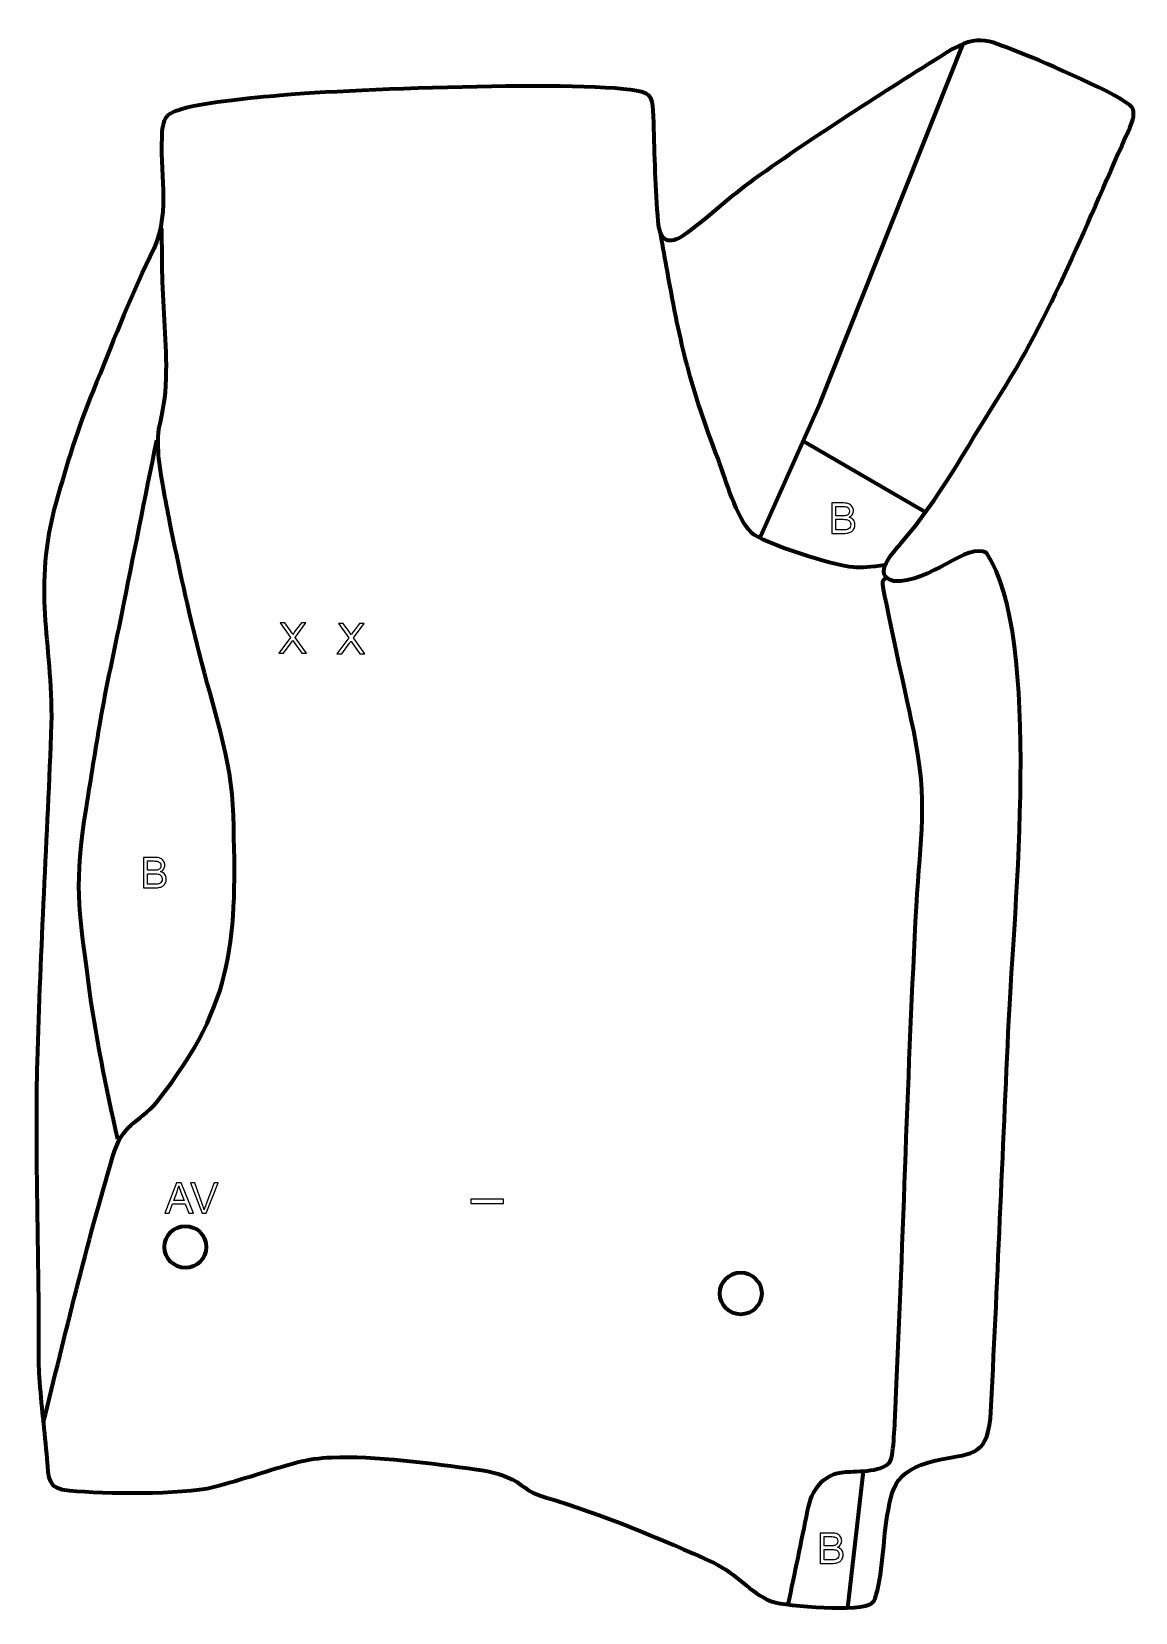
# Model space of a CAD drawing. Header units: millimetres. Extents: x 959 to 1619, y -15 to 930.
import ezdxf

# ---------------------------------------------------------------- set-up
doc = ezdxf.new("R2010")
doc.units = ezdxf.units.MM
doc.header["$MEASUREMENT"] = 0
doc.layers.add('layer 2', color=7, linetype='Continuous')
doc.layers.add('layer 3', color=7, linetype='Continuous')

msp = doc.modelspace()

# ---------------------------------------------------------------- linework, layer by layer
at = {"layer": 'layer 2', "color": 142, "lineweight": 200}
for centre in [(1051.2786, 202.9973), (1383.3309, 175.2161)]:
    msp.add_ellipse(centre, major_axis=(0, 12.5), ratio=1, dxfattribs=at)
at = {"layer": 'layer 2', "color": 142, "lineweight": 158}
for points, knots in [([(1394.5142, 626.3718), (1394.5142, 626.3718), (1430.9564, 708.0884), (1430.9564, 708.0884), (1430.9564, 708.0884), (1430.9564, 708.0884), (1516.3417, 922.3225), (1516.3417, 922.3225)], [0, 0, 0, 0, 0.33333333, 0.33333333, 0.33333333, 0.33333333, 1, 1, 1, 1]), ([(966.3462, 97.9919), (979.4449, 150.5223), (992.2498, 204.8636), (1007.761, 256.6345), (1007.761, 256.6345), (1014.1908, 278.0947), (1022.2663, 275.4284), (1034.5957, 290.1614), (1034.5957, 290.1614), (1081.7092, 349.877), (1081.9461, 388.0642), (1080.023, 460.989), (1080.023, 460.989), (1079.1116, 495.5469), (1067.7652, 525.4093), (1059.4495, 558.5048), (1059.4495, 558.5048), (1052.9801, 584.2527), (1047.2925, 610.1458), (1042.0756, 636.1743), (1042.0756, 636.1743), (1040.7067, 643.0361), (1039.3985, 649.9022), (1038.1398, 656.785), (1038.1398, 656.785), (1036.0934, 668.1766), (1034.0359, 680.4761), (1035.5041, 692.0291), (1035.5041, 692.0291), (1037.9151, 704.0033), (1039.4082, 709.9934), (1039.8022, 722.5357), (1039.8022, 722.5357), (1040.447, 743.0609), (1037.8509, 763.5621), (1037.5242, 784.0644), (1037.5242, 784.0644), (1037.5242, 784.0644), (1037.5013, 785.5039), (1037.5013, 785.5039), (1037.5013, 785.5039), (1037.4552, 793.6323), (1037.3294, 801.7617), (1037.2139, 809.8895), (1037.2139, 809.8895), (1037.2139, 809.8895), (1037.1926, 811.4087), (1037.1926, 811.4087), (1037.1926, 811.4087), (1037.1926, 811.4087), (1036.3424, 812.4028), (1036.3424, 812.4028)], [0, 0, 0, 0, 0.07142857, 0.07142857, 0.07142857, 0.07142857, 0.14285714, 0.14285714, 0.14285714, 0.14285714, 0.21428571, 0.21428571, 0.21428571, 0.21428571, 0.28571429, 0.28571429, 0.28571429, 0.28571429, 0.35714286, 0.35714286, 0.35714286, 0.35714286, 0.42857143, 0.42857143, 0.42857143, 0.42857143, 0.5, 0.5, 0.5, 0.5, 0.57142857, 0.57142857, 0.57142857, 0.57142857, 0.64285714, 0.64285714, 0.64285714, 0.64285714, 0.71428571, 0.71428571, 0.71428571, 0.71428571, 0.78571429, 0.78571429, 0.78571429, 0.78571429, 0.85714286, 0.85714286, 0.85714286, 0.85714286, 1, 1, 1, 1]), ([(1469.7057, 610.7474), (1461.0343, 609.3239), (1455.4123, 608.9809), (1450.5432, 609.4287), (1450.5432, 609.4287), (1439.0049, 610.4898), (1397.0676, 623.3898), (1389.6102, 630.1847), (1389.6102, 630.1847), (1380.4106, 639.4321), (1374.6468, 661.4138), (1369.7489, 674.1689), (1369.7489, 674.1689), (1353.401, 716.7416), (1347.2543, 742.2884), (1339.4807, 786.1694), (1339.4807, 786.1694), (1338.1416, 793.598), (1336.8024, 801.0267), (1335.4633, 808.4553), (1335.4633, 808.4553), (1335.4633, 808.4553), (1335.1955, 809.941), (1335.1955, 809.941)], [0, 0, 0, 0, 0.14285714, 0.14285714, 0.14285714, 0.14285714, 0.28571429, 0.28571429, 0.28571429, 0.28571429, 0.42857143, 0.42857143, 0.42857143, 0.42857143, 0.57142857, 0.57142857, 0.57142857, 0.57142857, 0.71428571, 0.71428571, 0.71428571, 0.71428571, 1, 1, 1, 1]), ([(1010.8666, 267.4242), (1003.8352, 299.2765), (997.6566, 328.8607), (993.3582, 361.2894), (993.3582, 361.2894), (987.4013, 406.0098), (984.8364, 419.9886), (992.1045, 465.7898), (992.1045, 465.7898), (994.829, 482.9591), (997.577, 500.3958), (1000.4824, 517.5222), (1000.4824, 517.5222), (1004.0936, 538.4912), (1009.0102, 560.134), (1013.2218, 581.1086), (1013.2218, 581.1086), (1020.1979, 615.8506), (1027.1732, 650.5927), (1034.15, 685.3345)], [0, 0, 0, 0, 0.16666667, 0.16666667, 0.16666667, 0.16666667, 0.33333333, 0.33333333, 0.33333333, 0.33333333, 0.5, 0.5, 0.5, 0.5, 0.66666667, 0.66666667, 0.66666667, 0.66666667, 1, 1, 1, 1]), ([(1411.7546, -10.7942), (1415.5975, 7.9192), (1419.585, 26.5003), (1423.2408, 45.2632), (1423.2408, 45.2632), (1425.6704, 57.7326), (1432.4083, 67.5797), (1445.9501, 68.521), (1445.9501, 68.521), (1452.7647, 68.9946), (1470.121, 68.2409), (1473.1179, 75.6968), (1473.1179, 75.6968), (1473.1179, 75.6968), (1473.4888, 76.8833), (1473.4888, 76.8833), (1473.4888, 76.8833), (1475.2205, 85.8464), (1475.5767, 102.2185), (1476.0302, 111.7837), (1476.0302, 111.7837), (1480.6873, 210.0131), (1483.0629, 308.4551), (1488.3811, 406.6006), (1488.3811, 406.6006), (1490.6874, 448.788), (1495.7006, 468.1867), (1486.7498, 511.5284), (1486.7498, 511.5284), (1484.5202, 522.249), (1467.7328, 597.6642), (1468.1718, 600.628), (1468.1718, 600.628), (1468.3657, 601.9369), (1469.3635, 602.5418), (1470.3637, 603.252)], [0, 0, 0, 0, 0.1, 0.1, 0.1, 0.1, 0.2, 0.2, 0.2, 0.2, 0.3, 0.3, 0.3, 0.3, 0.4, 0.4, 0.4, 0.4, 0.5, 0.5, 0.5, 0.5, 0.6, 0.6, 0.6, 0.6, 0.7, 0.7, 0.7, 0.7, 0.8, 0.8, 0.8, 0.8, 1, 1, 1, 1])]:
    msp.add_open_spline(points, degree=3, knots=knots, dxfattribs=at)
for points in [[(1421.2988, 684.6727), (1421.2988, 684.6727), (1493.8946, 642.4357), (1493.8946, 642.4357)], [(1447.2506, -12.6778), (1447.2506, -12.6778), (1456.6611, 69.0267), (1456.6611, 69.0267)]]:
    msp.add_open_spline(points, degree=3, dxfattribs=at)
at = {"layer": 'layer 2', "color": 142}
for points, knots in [([(1437.8442, 629.6735), (1437.8442, 629.6735), (1437.8442, 647.8599), (1437.8442, 647.8599), (1437.8442, 647.8599), (1437.8442, 647.8599), (1444.6683, 647.8599), (1444.6683, 647.8599), (1444.6683, 647.8599), (1446.0569, 647.8599), (1447.1702, 647.6779), (1448.0127, 647.3096), (1448.0127, 647.3096), (1448.8509, 646.9413), (1449.507, 646.374), (1449.9812, 645.6078), (1449.9812, 645.6078), (1450.4595, 644.8458), (1450.6966, 644.0457), (1450.6966, 643.2075), (1450.6966, 643.2075), (1450.6966, 642.4328), (1450.4849, 641.7004), (1450.0658, 641.0146), (1450.0658, 641.0146), (1449.6467, 640.3288), (1449.0117, 639.7742), (1448.1608, 639.3509), (1448.1608, 639.3509), (1449.2615, 639.0292), (1450.1082, 638.4788), (1450.6966, 637.6999), (1450.6966, 637.6999), (1451.2893, 636.9252), (1451.5856, 636.0066), (1451.5856, 634.9482), (1451.5856, 634.9482), (1451.5856, 634.0931), (1451.4036, 633.3015), (1451.0437, 632.5691), (1451.0437, 632.5691), (1450.6839, 631.8367), (1450.2394, 631.2737), (1449.7102, 630.8758), (1449.7102, 630.8758), (1449.1811, 630.4821), (1448.5164, 630.1815), (1447.7206, 629.9783), (1447.7206, 629.9783), (1446.9205, 629.7751), (1445.9426, 629.6735), (1444.7826, 629.6735), (1444.7826, 629.6735), (1444.7826, 629.6735), (1437.8442, 629.6735), (1437.8442, 629.6735)], [0, 0, 0, 0, 0.06666667, 0.06666667, 0.06666667, 0.06666667, 0.13333333, 0.13333333, 0.13333333, 0.13333333, 0.2, 0.2, 0.2, 0.2, 0.26666667, 0.26666667, 0.26666667, 0.26666667, 0.33333333, 0.33333333, 0.33333333, 0.33333333, 0.4, 0.4, 0.4, 0.4, 0.46666667, 0.46666667, 0.46666667, 0.46666667, 0.53333333, 0.53333333, 0.53333333, 0.53333333, 0.6, 0.6, 0.6, 0.6, 0.66666667, 0.66666667, 0.66666667, 0.66666667, 0.73333333, 0.73333333, 0.73333333, 0.73333333, 0.8, 0.8, 0.8, 0.8, 0.86666667, 0.86666667, 0.86666667, 0.86666667, 1, 1, 1, 1]), ([(1440.2572, 640.2145), (1440.2572, 640.2145), (1444.19, 640.2145), (1444.19, 640.2145), (1444.19, 640.2145), (1445.2568, 640.2145), (1446.023, 640.2865), (1446.4844, 640.4262), (1446.4844, 640.4262), (1447.0983, 640.6082), (1447.5597, 640.913), (1447.8687, 641.3363), (1447.8687, 641.3363), (1448.1778, 641.7597), (1448.3344, 642.2888), (1448.3344, 642.9281), (1448.3344, 642.9281), (1448.3344, 643.5334), (1448.1905, 644.0668), (1447.8984, 644.524), (1447.8984, 644.524), (1447.6105, 644.9855), (1447.1956, 645.303), (1446.658, 645.4723), (1446.658, 645.4723), (1446.1204, 645.6416), (1445.1975, 645.7263), (1443.8936, 645.7263), (1443.8936, 645.7263), (1443.8936, 645.7263), (1440.2572, 645.7263), (1440.2572, 645.7263), (1440.2572, 645.7263), (1440.2572, 645.7263), (1440.2572, 640.2145), (1440.2572, 640.2145)], [0, 0, 0, 0, 0.1, 0.1, 0.1, 0.1, 0.2, 0.2, 0.2, 0.2, 0.3, 0.3, 0.3, 0.3, 0.4, 0.4, 0.4, 0.4, 0.5, 0.5, 0.5, 0.5, 0.6, 0.6, 0.6, 0.6, 0.7, 0.7, 0.7, 0.7, 0.8, 0.8, 0.8, 0.8, 1, 1, 1, 1]), ([(1440.2572, 631.8071), (1440.2572, 631.8071), (1444.7869, 631.8071), (1444.7869, 631.8071), (1444.7869, 631.8071), (1445.5658, 631.8071), (1446.1119, 631.8367), (1446.4294, 631.896), (1446.4294, 631.896), (1446.9797, 631.9934), (1447.4454, 632.1585), (1447.8179, 632.3913), (1447.8179, 632.3913), (1448.1905, 632.6241), (1448.4953, 632.9628), (1448.7366, 633.4073), (1448.7366, 633.4073), (1448.9779, 633.8518), (1449.0964, 634.364), (1449.0964, 634.944), (1449.0964, 634.944), (1449.0964, 635.6256), (1448.9228, 636.214), (1448.5715, 636.7178), (1448.5715, 636.7178), (1448.2243, 637.2215), (1447.7417, 637.5729), (1447.1237, 637.7761), (1447.1237, 637.7761), (1446.5098, 637.9793), (1445.6208, 638.0809), (1444.4651, 638.0809), (1444.4651, 638.0809), (1444.4651, 638.0809), (1440.2572, 638.0809), (1440.2572, 638.0809), (1440.2572, 638.0809), (1440.2572, 638.0809), (1440.2572, 631.8071), (1440.2572, 631.8071)], [0, 0, 0, 0, 0.09090909, 0.09090909, 0.09090909, 0.09090909, 0.18181818, 0.18181818, 0.18181818, 0.18181818, 0.27272727, 0.27272727, 0.27272727, 0.27272727, 0.36363636, 0.36363636, 0.36363636, 0.36363636, 0.45454545, 0.45454545, 0.45454545, 0.45454545, 0.54545455, 0.54545455, 0.54545455, 0.54545455, 0.63636364, 0.63636364, 0.63636364, 0.63636364, 0.72727273, 0.72727273, 0.72727273, 0.72727273, 0.81818182, 0.81818182, 0.81818182, 0.81818182, 1, 1, 1, 1]), ([(1107.1095, 557.9712), (1107.1095, 557.9712), (1114.1368, 567.4073), (1114.1368, 567.4073), (1114.1368, 567.4073), (1114.1368, 567.4073), (1107.9477, 576.1576), (1107.9477, 576.1576), (1107.9477, 576.1576), (1107.9477, 576.1576), (1110.8136, 576.1576), (1110.8136, 576.1576), (1110.8136, 576.1576), (1110.8136, 576.1576), (1114.1283, 571.5052), (1114.1283, 571.5052), (1114.1283, 571.5052), (1114.8184, 570.54), (1115.2967, 569.8034), (1115.5719, 569.2911), (1115.5719, 569.2911), (1115.9825, 569.9261), (1116.4651, 570.6035), (1117.0197, 571.3189), (1117.0197, 571.3189), (1117.0197, 571.3189), (1120.6519, 576.1576), (1120.6519, 576.1576), (1120.6519, 576.1576), (1120.6519, 576.1576), (1123.2893, 576.1576), (1123.2893, 576.1576), (1123.2893, 576.1576), (1123.2893, 576.1576), (1116.9731, 567.5131), (1116.9731, 567.5131), (1116.9731, 567.5131), (1116.9731, 567.5131), (1123.7719, 557.9712), (1123.7719, 557.9712), (1123.7719, 557.9712), (1123.7719, 557.9712), (1120.817, 557.9712), (1120.817, 557.9712), (1120.817, 557.9712), (1120.817, 557.9712), (1116.2281, 564.4567), (1116.2281, 564.4567), (1116.2281, 564.4567), (1115.9656, 564.825), (1115.7158, 565.1933), (1115.483, 565.5573), (1115.483, 565.5573), (1115.0766, 564.9477), (1114.7887, 564.5202), (1114.6109, 564.2789), (1114.6109, 564.2789), (1114.6109, 564.2789), (1110.0008, 557.9712), (1110.0008, 557.9712), (1110.0008, 557.9712), (1110.0008, 557.9712), (1107.1095, 557.9712), (1107.1095, 557.9712)], [0, 0, 0, 0, 0.05882353, 0.05882353, 0.05882353, 0.05882353, 0.11764706, 0.11764706, 0.11764706, 0.11764706, 0.17647059, 0.17647059, 0.17647059, 0.17647059, 0.23529412, 0.23529412, 0.23529412, 0.23529412, 0.29411765, 0.29411765, 0.29411765, 0.29411765, 0.35294118, 0.35294118, 0.35294118, 0.35294118, 0.41176471, 0.41176471, 0.41176471, 0.41176471, 0.47058824, 0.47058824, 0.47058824, 0.47058824, 0.52941176, 0.52941176, 0.52941176, 0.52941176, 0.58823529, 0.58823529, 0.58823529, 0.58823529, 0.64705882, 0.64705882, 0.64705882, 0.64705882, 0.70588235, 0.70588235, 0.70588235, 0.70588235, 0.76470588, 0.76470588, 0.76470588, 0.76470588, 0.82352941, 0.82352941, 0.82352941, 0.82352941, 0.88235294, 0.88235294, 0.88235294, 0.88235294, 1, 1, 1, 1]), ([(1141.9023, 557.7066), (1141.9023, 557.7066), (1148.9296, 567.1427), (1148.9296, 567.1427), (1148.9296, 567.1427), (1148.9296, 567.1427), (1142.7405, 575.893), (1142.7405, 575.893), (1142.7405, 575.893), (1142.7405, 575.893), (1145.6064, 575.893), (1145.6064, 575.893), (1145.6064, 575.893), (1145.6064, 575.893), (1148.9211, 571.2406), (1148.9211, 571.2406), (1148.9211, 571.2406), (1149.6112, 570.2754), (1150.0895, 569.5388), (1150.3647, 569.0265), (1150.3647, 569.0265), (1150.7753, 569.6615), (1151.2579, 570.3389), (1151.8125, 571.0543), (1151.8125, 571.0543), (1151.8125, 571.0543), (1155.4447, 575.893), (1155.4447, 575.893), (1155.4447, 575.893), (1155.4447, 575.893), (1158.0821, 575.893), (1158.0821, 575.893), (1158.0821, 575.893), (1158.0821, 575.893), (1151.7659, 567.2485), (1151.7659, 567.2485), (1151.7659, 567.2485), (1151.7659, 567.2485), (1158.5647, 557.7066), (1158.5647, 557.7066), (1158.5647, 557.7066), (1158.5647, 557.7066), (1155.6098, 557.7066), (1155.6098, 557.7066), (1155.6098, 557.7066), (1155.6098, 557.7066), (1151.0209, 564.1921), (1151.0209, 564.1921), (1151.0209, 564.1921), (1150.7584, 564.5604), (1150.5086, 564.9287), (1150.2758, 565.2927), (1150.2758, 565.2927), (1149.8694, 564.6831), (1149.5815, 564.2556), (1149.4037, 564.0143), (1149.4037, 564.0143), (1149.4037, 564.0143), (1144.7936, 557.7066), (1144.7936, 557.7066), (1144.7936, 557.7066), (1144.7936, 557.7066), (1141.9023, 557.7066), (1141.9023, 557.7066)], [0, 0, 0, 0, 0.05882353, 0.05882353, 0.05882353, 0.05882353, 0.11764706, 0.11764706, 0.11764706, 0.11764706, 0.17647059, 0.17647059, 0.17647059, 0.17647059, 0.23529412, 0.23529412, 0.23529412, 0.23529412, 0.29411765, 0.29411765, 0.29411765, 0.29411765, 0.35294118, 0.35294118, 0.35294118, 0.35294118, 0.41176471, 0.41176471, 0.41176471, 0.41176471, 0.47058824, 0.47058824, 0.47058824, 0.47058824, 0.52941176, 0.52941176, 0.52941176, 0.52941176, 0.58823529, 0.58823529, 0.58823529, 0.58823529, 0.64705882, 0.64705882, 0.64705882, 0.64705882, 0.70588235, 0.70588235, 0.70588235, 0.70588235, 0.76470588, 0.76470588, 0.76470588, 0.76470588, 0.82352941, 0.82352941, 0.82352941, 0.82352941, 0.88235294, 0.88235294, 0.88235294, 0.88235294, 1, 1, 1, 1]), ([(1026.1518, 417.7422), (1026.1518, 417.7422), (1026.1518, 435.9286), (1026.1518, 435.9286), (1026.1518, 435.9286), (1026.1518, 435.9286), (1032.9759, 435.9286), (1032.9759, 435.9286), (1032.9759, 435.9286), (1034.3645, 435.9286), (1035.4778, 435.7466), (1036.3203, 435.3783), (1036.3203, 435.3783), (1037.1585, 435.01), (1037.8146, 434.4427), (1038.2888, 433.6765), (1038.2888, 433.6765), (1038.7671, 432.9145), (1039.0042, 432.1144), (1039.0042, 431.2762), (1039.0042, 431.2762), (1039.0042, 430.5015), (1038.7925, 429.7691), (1038.3734, 429.0833), (1038.3734, 429.0833), (1037.9543, 428.3975), (1037.3193, 427.8429), (1036.4684, 427.4196), (1036.4684, 427.4196), (1037.5691, 427.0979), (1038.4158, 426.5475), (1039.0042, 425.7686), (1039.0042, 425.7686), (1039.5969, 424.9939), (1039.8932, 424.0753), (1039.8932, 423.0169), (1039.8932, 423.0169), (1039.8932, 422.1618), (1039.7112, 421.3702), (1039.3513, 420.6378), (1039.3513, 420.6378), (1038.9915, 419.9054), (1038.547, 419.3424), (1038.0178, 418.9445), (1038.0178, 418.9445), (1037.4887, 418.5508), (1036.824, 418.2502), (1036.0282, 418.047), (1036.0282, 418.047), (1035.2281, 417.8438), (1034.2502, 417.7422), (1033.0902, 417.7422), (1033.0902, 417.7422), (1033.0902, 417.7422), (1026.1518, 417.7422), (1026.1518, 417.7422)], [0, 0, 0, 0, 0.06666667, 0.06666667, 0.06666667, 0.06666667, 0.13333333, 0.13333333, 0.13333333, 0.13333333, 0.2, 0.2, 0.2, 0.2, 0.26666667, 0.26666667, 0.26666667, 0.26666667, 0.33333333, 0.33333333, 0.33333333, 0.33333333, 0.4, 0.4, 0.4, 0.4, 0.46666667, 0.46666667, 0.46666667, 0.46666667, 0.53333333, 0.53333333, 0.53333333, 0.53333333, 0.6, 0.6, 0.6, 0.6, 0.66666667, 0.66666667, 0.66666667, 0.66666667, 0.73333333, 0.73333333, 0.73333333, 0.73333333, 0.8, 0.8, 0.8, 0.8, 0.86666667, 0.86666667, 0.86666667, 0.86666667, 1, 1, 1, 1]), ([(1028.5648, 428.2832), (1028.5648, 428.2832), (1032.4976, 428.2832), (1032.4976, 428.2832), (1032.4976, 428.2832), (1033.5644, 428.2832), (1034.3306, 428.3552), (1034.792, 428.4949), (1034.792, 428.4949), (1035.4059, 428.6769), (1035.8673, 428.9817), (1036.1763, 429.405), (1036.1763, 429.405), (1036.4854, 429.8284), (1036.642, 430.3575), (1036.642, 430.9968), (1036.642, 430.9968), (1036.642, 431.6021), (1036.4981, 432.1355), (1036.206, 432.5927), (1036.206, 432.5927), (1035.9181, 433.0542), (1035.5032, 433.3717), (1034.9656, 433.541), (1034.9656, 433.541), (1034.428, 433.7103), (1033.5051, 433.795), (1032.2012, 433.795), (1032.2012, 433.795), (1032.2012, 433.795), (1028.5648, 433.795), (1028.5648, 433.795), (1028.5648, 433.795), (1028.5648, 433.795), (1028.5648, 428.2832), (1028.5648, 428.2832)], [0, 0, 0, 0, 0.1, 0.1, 0.1, 0.1, 0.2, 0.2, 0.2, 0.2, 0.3, 0.3, 0.3, 0.3, 0.4, 0.4, 0.4, 0.4, 0.5, 0.5, 0.5, 0.5, 0.6, 0.6, 0.6, 0.6, 0.7, 0.7, 0.7, 0.7, 0.8, 0.8, 0.8, 0.8, 1, 1, 1, 1]), ([(1028.5648, 419.8758), (1028.5648, 419.8758), (1033.0945, 419.8758), (1033.0945, 419.8758), (1033.0945, 419.8758), (1033.8734, 419.8758), (1034.4195, 419.9054), (1034.737, 419.9647), (1034.737, 419.9647), (1035.2873, 420.0621), (1035.753, 420.2272), (1036.1255, 420.46), (1036.1255, 420.46), (1036.4981, 420.6928), (1036.8029, 421.0315), (1037.0442, 421.476), (1037.0442, 421.476), (1037.2855, 421.9205), (1037.404, 422.4327), (1037.404, 423.0127), (1037.404, 423.0127), (1037.404, 423.6943), (1037.2304, 424.2827), (1036.8791, 424.7865), (1036.8791, 424.7865), (1036.5319, 425.2902), (1036.0493, 425.6416), (1035.4313, 425.8448), (1035.4313, 425.8448), (1034.8174, 426.048), (1033.9284, 426.1496), (1032.7727, 426.1496), (1032.7727, 426.1496), (1032.7727, 426.1496), (1028.5648, 426.1496), (1028.5648, 426.1496), (1028.5648, 426.1496), (1028.5648, 426.1496), (1028.5648, 419.8758), (1028.5648, 419.8758)], [0, 0, 0, 0, 0.09090909, 0.09090909, 0.09090909, 0.09090909, 0.18181818, 0.18181818, 0.18181818, 0.18181818, 0.27272727, 0.27272727, 0.27272727, 0.27272727, 0.36363636, 0.36363636, 0.36363636, 0.36363636, 0.45454545, 0.45454545, 0.45454545, 0.45454545, 0.54545455, 0.54545455, 0.54545455, 0.54545455, 0.63636364, 0.63636364, 0.63636364, 0.63636364, 0.72727273, 0.72727273, 0.72727273, 0.72727273, 0.81818182, 0.81818182, 0.81818182, 0.81818182, 1, 1, 1, 1]), ([(1039.0703, 223.2728), (1039.0703, 223.2728), (1046.0468, 241.4592), (1046.0468, 241.4592), (1046.0468, 241.4592), (1046.0468, 241.4592), (1048.6927, 241.4592), (1048.6927, 241.4592), (1048.6927, 241.4592), (1048.6927, 241.4592), (1056.0968, 223.2728), (1056.0968, 223.2728), (1056.0968, 223.2728), (1056.0968, 223.2728), (1053.3578, 223.2728), (1053.3578, 223.2728), (1053.3578, 223.2728), (1053.3578, 223.2728), (1051.2538, 228.7846), (1051.2538, 228.7846), (1051.2538, 228.7846), (1051.2538, 228.7846), (1043.5957, 228.7846), (1043.5957, 228.7846), (1043.5957, 228.7846), (1043.5957, 228.7846), (1041.623, 223.2728), (1041.623, 223.2728), (1041.623, 223.2728), (1041.623, 223.2728), (1039.0703, 223.2728), (1039.0703, 223.2728)], [0, 0, 0, 0, 0.11111111, 0.11111111, 0.11111111, 0.11111111, 0.22222222, 0.22222222, 0.22222222, 0.22222222, 0.33333333, 0.33333333, 0.33333333, 0.33333333, 0.44444444, 0.44444444, 0.44444444, 0.44444444, 0.55555556, 0.55555556, 0.55555556, 0.55555556, 0.66666667, 0.66666667, 0.66666667, 0.66666667, 0.77777778, 0.77777778, 0.77777778, 0.77777778, 1, 1, 1, 1]), ([(1044.3027, 230.7404), (1044.3027, 230.7404), (1050.5003, 230.7404), (1050.5003, 230.7404), (1050.5003, 230.7404), (1050.5003, 230.7404), (1048.6038, 235.7823), (1048.6038, 235.7823), (1048.6038, 235.7823), (1048.0323, 237.3148), (1047.6005, 238.5805), (1047.2999, 239.5796), (1047.2999, 239.5796), (1047.0501, 238.3943), (1046.7157, 237.2301), (1046.2966, 236.0786), (1046.2966, 236.0786), (1046.2966, 236.0786), (1044.3027, 230.7404), (1044.3027, 230.7404)], [0, 0, 0, 0, 0.16666667, 0.16666667, 0.16666667, 0.16666667, 0.33333333, 0.33333333, 0.33333333, 0.33333333, 0.5, 0.5, 0.5, 0.5, 0.66666667, 0.66666667, 0.66666667, 0.66666667, 1, 1, 1, 1]), ([(1061.3038, 223.2728), (1061.3038, 223.2728), (1054.2765, 241.4592), (1054.2765, 241.4592), (1054.2765, 241.4592), (1054.2765, 241.4592), (1056.8842, 241.4592), (1056.8842, 241.4592), (1056.8842, 241.4592), (1056.8842, 241.4592), (1061.6086, 228.2427), (1061.6086, 228.2427), (1061.6086, 228.2427), (1061.9854, 227.1844), (1062.3071, 226.1938), (1062.5611, 225.2667), (1062.5611, 225.2667), (1062.8405, 226.2615), (1063.1665, 227.2521), (1063.539, 228.2427), (1063.539, 228.2427), (1063.539, 228.2427), (1068.4412, 241.4592), (1068.4412, 241.4592), (1068.4412, 241.4592), (1068.4412, 241.4592), (1070.8965, 241.4592), (1070.8965, 241.4592), (1070.8965, 241.4592), (1070.8965, 241.4592), (1063.8057, 223.2728), (1063.8057, 223.2728), (1063.8057, 223.2728), (1063.8057, 223.2728), (1061.3038, 223.2728), (1061.3038, 223.2728)], [0, 0, 0, 0, 0.1, 0.1, 0.1, 0.1, 0.2, 0.2, 0.2, 0.2, 0.3, 0.3, 0.3, 0.3, 0.4, 0.4, 0.4, 0.4, 0.5, 0.5, 0.5, 0.5, 0.6, 0.6, 0.6, 0.6, 0.7, 0.7, 0.7, 0.7, 0.8, 0.8, 0.8, 0.8, 1, 1, 1, 1]), ([(1221.9353, 228.9974), (1221.9353, 228.9974), (1221.9353, 231.5022), (1221.9353, 231.5022), (1221.9353, 231.5022), (1221.9353, 231.5022), (1241.5145, 231.5022), (1241.5145, 231.5022), (1241.5145, 231.5022), (1241.5145, 231.5022), (1241.5145, 228.9974), (1241.5145, 228.9974), (1241.5145, 228.9974), (1241.5145, 228.9974), (1221.9353, 228.9974), (1221.9353, 228.9974)], [0, 0, 0, 0, 0.2, 0.2, 0.2, 0.2, 0.4, 0.4, 0.4, 0.4, 0.6, 0.6, 0.6, 0.6, 1, 1, 1, 1]), ([(1430.8306, 13.7887), (1430.8306, 13.7887), (1430.8306, 31.9751), (1430.8306, 31.9751), (1430.8306, 31.9751), (1430.8306, 31.9751), (1437.6547, 31.9751), (1437.6547, 31.9751), (1437.6547, 31.9751), (1439.0433, 31.9751), (1440.1566, 31.7931), (1440.9991, 31.4248), (1440.9991, 31.4248), (1441.8373, 31.0565), (1442.4934, 30.4892), (1442.9676, 29.723), (1442.9676, 29.723), (1443.4459, 28.961), (1443.683, 28.1609), (1443.683, 27.3227), (1443.683, 27.3227), (1443.683, 26.548), (1443.4713, 25.8156), (1443.0522, 25.1298), (1443.0522, 25.1298), (1442.6331, 24.444), (1441.9981, 23.8894), (1441.1472, 23.4661), (1441.1472, 23.4661), (1442.2479, 23.1444), (1443.0946, 22.594), (1443.683, 21.8151), (1443.683, 21.8151), (1444.2757, 21.0404), (1444.572, 20.1218), (1444.572, 19.0634), (1444.572, 19.0634), (1444.572, 18.2083), (1444.39, 17.4167), (1444.0301, 16.6843), (1444.0301, 16.6843), (1443.6703, 15.9519), (1443.2258, 15.3889), (1442.6966, 14.991), (1442.6966, 14.991), (1442.1675, 14.5973), (1441.5028, 14.2967), (1440.707, 14.0935), (1440.707, 14.0935), (1439.9069, 13.8903), (1438.929, 13.7887), (1437.769, 13.7887), (1437.769, 13.7887), (1437.769, 13.7887), (1430.8306, 13.7887), (1430.8306, 13.7887)], [0, 0, 0, 0, 0.06666667, 0.06666667, 0.06666667, 0.06666667, 0.13333333, 0.13333333, 0.13333333, 0.13333333, 0.2, 0.2, 0.2, 0.2, 0.26666667, 0.26666667, 0.26666667, 0.26666667, 0.33333333, 0.33333333, 0.33333333, 0.33333333, 0.4, 0.4, 0.4, 0.4, 0.46666667, 0.46666667, 0.46666667, 0.46666667, 0.53333333, 0.53333333, 0.53333333, 0.53333333, 0.6, 0.6, 0.6, 0.6, 0.66666667, 0.66666667, 0.66666667, 0.66666667, 0.73333333, 0.73333333, 0.73333333, 0.73333333, 0.8, 0.8, 0.8, 0.8, 0.86666667, 0.86666667, 0.86666667, 0.86666667, 1, 1, 1, 1]), ([(1433.2436, 24.3297), (1433.2436, 24.3297), (1437.1764, 24.3297), (1437.1764, 24.3297), (1437.1764, 24.3297), (1438.2432, 24.3297), (1439.0094, 24.4017), (1439.4708, 24.5414), (1439.4708, 24.5414), (1440.0847, 24.7234), (1440.5461, 25.0282), (1440.8551, 25.4515), (1440.8551, 25.4515), (1441.1642, 25.8749), (1441.3208, 26.404), (1441.3208, 27.0433), (1441.3208, 27.0433), (1441.3208, 27.6486), (1441.1769, 28.182), (1440.8848, 28.6392), (1440.8848, 28.6392), (1440.5969, 29.1007), (1440.182, 29.4182), (1439.6444, 29.5875), (1439.6444, 29.5875), (1439.1068, 29.7568), (1438.1839, 29.8415), (1436.88, 29.8415), (1436.88, 29.8415), (1436.88, 29.8415), (1433.2436, 29.8415), (1433.2436, 29.8415), (1433.2436, 29.8415), (1433.2436, 29.8415), (1433.2436, 24.3297), (1433.2436, 24.3297)], [0, 0, 0, 0, 0.1, 0.1, 0.1, 0.1, 0.2, 0.2, 0.2, 0.2, 0.3, 0.3, 0.3, 0.3, 0.4, 0.4, 0.4, 0.4, 0.5, 0.5, 0.5, 0.5, 0.6, 0.6, 0.6, 0.6, 0.7, 0.7, 0.7, 0.7, 0.8, 0.8, 0.8, 0.8, 1, 1, 1, 1]), ([(1433.2436, 15.9223), (1433.2436, 15.9223), (1437.7733, 15.9223), (1437.7733, 15.9223), (1437.7733, 15.9223), (1438.5522, 15.9223), (1439.0983, 15.9519), (1439.4158, 16.0112), (1439.4158, 16.0112), (1439.9661, 16.1086), (1440.4318, 16.2737), (1440.8043, 16.5065), (1440.8043, 16.5065), (1441.1769, 16.7393), (1441.4817, 17.078), (1441.723, 17.5225), (1441.723, 17.5225), (1441.9643, 17.967), (1442.0828, 18.4792), (1442.0828, 19.0592), (1442.0828, 19.0592), (1442.0828, 19.7408), (1441.9092, 20.3292), (1441.5579, 20.833), (1441.5579, 20.833), (1441.2107, 21.3367), (1440.7281, 21.6881), (1440.1101, 21.8913), (1440.1101, 21.8913), (1439.4962, 22.0945), (1438.6072, 22.1961), (1437.4515, 22.1961), (1437.4515, 22.1961), (1437.4515, 22.1961), (1433.2436, 22.1961), (1433.2436, 22.1961), (1433.2436, 22.1961), (1433.2436, 22.1961), (1433.2436, 15.9223), (1433.2436, 15.9223)], [0, 0, 0, 0, 0.09090909, 0.09090909, 0.09090909, 0.09090909, 0.18181818, 0.18181818, 0.18181818, 0.18181818, 0.27272727, 0.27272727, 0.27272727, 0.27272727, 0.36363636, 0.36363636, 0.36363636, 0.36363636, 0.45454545, 0.45454545, 0.45454545, 0.45454545, 0.54545455, 0.54545455, 0.54545455, 0.54545455, 0.63636364, 0.63636364, 0.63636364, 0.63636364, 0.72727273, 0.72727273, 0.72727273, 0.72727273, 0.81818182, 0.81818182, 0.81818182, 0.81818182, 1, 1, 1, 1])]:
    msp.add_open_spline(points, degree=3, knots=knots, dxfattribs=at)
at = {"layer": 'layer 3', "color": 242, "lineweight": 158}
msp.add_open_spline([(1040.3155, 879.2396), (1047.9232, 886.6499), (1092.0629, 889.9228), (1104.1238, 891.1655), (1104.1238, 891.1655), (1139.3067, 894.8539), (1295.9322, 901.0127), (1324.0795, 893.6236), (1324.0795, 893.6236), (1331.4831, 891.68), (1330.9032, 886.1462), (1331.2788, 875.2383), (1331.2788, 875.2383), (1331.9425, 855.9634), (1332.1918, 835.3217), (1333.9758, 816.2348), (1333.9758, 816.2348), (1334.8671, 806.7), (1338.3712, 801.0487), (1348.4672, 807.3935), (1348.4672, 807.3935), (1363.3186, 817.8938), (1376.2275, 830.5484), (1391.3207, 841.4113), (1391.3207, 841.4113), (1428.2974, 867.8247), (1468.0853, 892.9979), (1506.6229, 917.1835), (1506.6229, 917.1835), (1526.5549, 929.6925), (1531.9734, 923.7605), (1552.4508, 916.1684), (1552.4508, 916.1684), (1562.6403, 912.2924), (1612.8529, 890.9098), (1617.2543, 884.2463), (1617.2543, 884.2463), (1619.2528, 881.2206), (1617.8173, 876.4894), (1615.8365, 872.0707), (1615.8365, 872.0707), (1591.6356, 818.0813), (1568.1912, 758.6048), (1536.0343, 708.79), (1536.0343, 708.79), (1517.4096, 679.5461), (1502.2018, 650.4258), (1479.3025, 623.9457), (1479.3025, 623.9457), (1474.7435, 618.6738), (1461.116, 604.6143), (1474.7616, 601.0158), (1474.7616, 601.0158), (1496.2734, 599.7138), (1519.0085, 624.7254), (1530.314, 617.9495), (1530.314, 617.9495), (1563.8743, 568.2048), (1546.57, 402.4886), (1543.5992, 338.5473), (1543.5992, 338.5473), (1539.9215, 259.2077), (1536.7817, 179.8616), (1532.6206, 100.542), (1532.6206, 100.542), (1530.1377, 76.9082), (1519.8863, 79.8443), (1499.9734, 75.301), (1499.9734, 75.301), (1473.5033, 68.9342), (1473.3182, 58.3605), (1469.6997, 33.5315), (1469.6997, 33.5315), (1468.8208, 25.6772), (1466.7505, -5.5079), (1461.9131, -9.7852), (1461.9131, -9.7852), (1455.4786, -15.4745), (1411.2365, -11.788), (1401.8977, -9.0208), (1401.8977, -9.0208), (1388.0749, -3.2185), (1381.531, 7.3771), (1367.2094, 14.0674), (1367.2094, 14.0674), (1336.3476, 28.4842), (1299.982, 43.2223), (1267.3253, 53.1025), (1267.3253, 53.1025), (1256.6397, 56.3353), (1257.665, 56.8978), (1249.4209, 62.4855), (1249.4209, 62.4855), (1242.8044, 66.7024), (1234.1476, 68.7544), (1225.247, 70.0052), (1225.247, 70.0052), (1199.4658, 73.6283), (1163.6842, 78.2864), (1138.9007, 77.1896), (1138.9007, 77.1896), (1131.5122, 76.8626), (1124.5143, 75.9886), (1118.3145, 74.2886), (1118.3145, 74.2886), (1101.6105, 69.7082), (1084.9051, 63.915), (1068.3458, 59.5197), (1068.3458, 59.5197), (1047.9522, 54.7806), (1003.4999, 55.5267), (981.9544, 57.3804), (981.9544, 57.3804), (968.6243, 58.5273), (969.4306, 64.1527), (968.4331, 76.2768), (968.4331, 76.2768), (967.0765, 92.5239), (964.9978, 109.0317), (963.847, 125.1932), (963.847, 125.1932), (962.989, 137.2421), (963.5767, 151.9173), (963.4809, 164.3123), (963.4809, 164.3123), (963.0827, 213.7432), (961.4231, 264.4005), (962.6365, 313.6958), (962.6365, 313.6958), (964.4699, 381.0802), (968.6438, 448.2072), (971.1281, 515.5122), (971.1281, 515.5122), (971.6976, 565.8696), (959.3574, 596.4085), (974.0213, 648.3871), (974.0213, 648.3871), (980.738, 672.0669), (986.6421, 692.0288), (996.1105, 714.9132), (996.1105, 714.9132), (1007.3509, 742.2223), (1017.1398, 768.6029), (1030.3099, 795.2003), (1030.3099, 795.2003), (1042.881, 820.5881), (1036.1305, 840.2176), (1037.1114, 866.7481), (1037.1114, 866.7481), (1037.3002, 870.9929), (1037.5543, 875.7986), (1040.3155, 879.2396)], degree=3, knots=[0, 0, 0, 0, 0.02564103, 0.02564103, 0.02564103, 0.02564103, 0.05128205, 0.05128205, 0.05128205, 0.05128205, 0.07692308, 0.07692308, 0.07692308, 0.07692308, 0.1025641, 0.1025641, 0.1025641, 0.1025641, 0.12820513, 0.12820513, 0.12820513, 0.12820513, 0.15384615, 0.15384615, 0.15384615, 0.15384615, 0.17948718, 0.17948718, 0.17948718, 0.17948718, 0.20512821, 0.20512821, 0.20512821, 0.20512821, 0.23076923, 0.23076923, 0.23076923, 0.23076923, 0.25641026, 0.25641026, 0.25641026, 0.25641026, 0.28205128, 0.28205128, 0.28205128, 0.28205128, 0.30769231, 0.30769231, 0.30769231, 0.30769231, 0.33333333, 0.33333333, 0.33333333, 0.33333333, 0.35897436, 0.35897436, 0.35897436, 0.35897436, 0.38461538, 0.38461538, 0.38461538, 0.38461538, 0.41025641, 0.41025641, 0.41025641, 0.41025641, 0.43589744, 0.43589744, 0.43589744, 0.43589744, 0.46153846, 0.46153846, 0.46153846, 0.46153846, 0.48717949, 0.48717949, 0.48717949, 0.48717949, 0.51282051, 0.51282051, 0.51282051, 0.51282051, 0.53846154, 0.53846154, 0.53846154, 0.53846154, 0.56410256, 0.56410256, 0.56410256, 0.56410256, 0.58974359, 0.58974359, 0.58974359, 0.58974359, 0.61538462, 0.61538462, 0.61538462, 0.61538462, 0.64102564, 0.64102564, 0.64102564, 0.64102564, 0.66666667, 0.66666667, 0.66666667, 0.66666667, 0.69230769, 0.69230769, 0.69230769, 0.69230769, 0.71794872, 0.71794872, 0.71794872, 0.71794872, 0.74358974, 0.74358974, 0.74358974, 0.74358974, 0.76923077, 0.76923077, 0.76923077, 0.76923077, 0.79487179, 0.79487179, 0.79487179, 0.79487179, 0.82051282, 0.82051282, 0.82051282, 0.82051282, 0.84615385, 0.84615385, 0.84615385, 0.84615385, 0.87179487, 0.87179487, 0.87179487, 0.87179487, 0.8974359, 0.8974359, 0.8974359, 0.8974359, 0.92307692, 0.92307692, 0.92307692, 0.92307692, 0.94871795, 0.94871795, 0.94871795, 0.94871795, 1, 1, 1, 1], dxfattribs=at)

doc.saveas('drawing.dxf')
